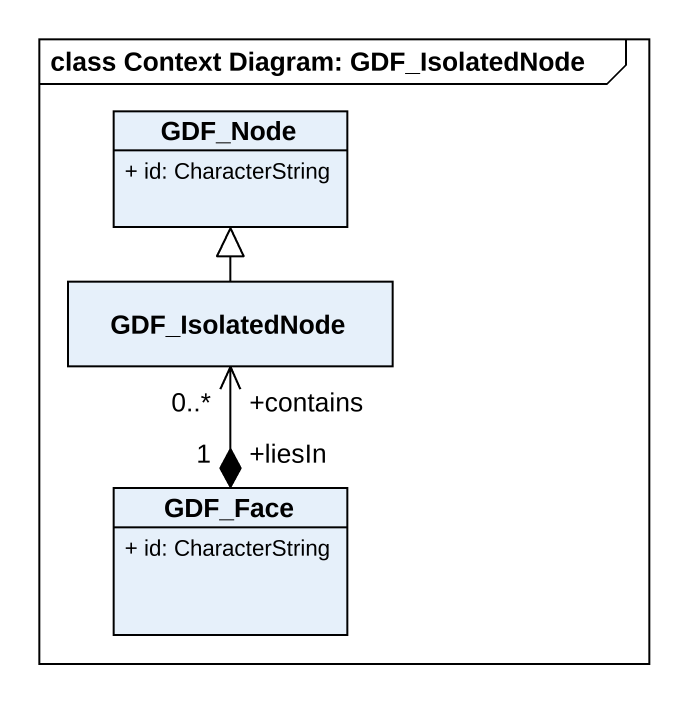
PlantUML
@startuml
mainframe class Context Diagram: GDF_IsolatedNode
hide circle
hide empty members
skinparam classAttributeIconSize 0
class GDF_Node {
  + id: CharacterString
}
class GDF_IsolatedNode
class GDF_Face {
  + id: CharacterString
}
GDF_IsolatedNode -up-|> GDF_Node
GDF_Face "+liesIn\n1" *-up-> "+contains\n0..*" GDF_IsolatedNode
@enduml
